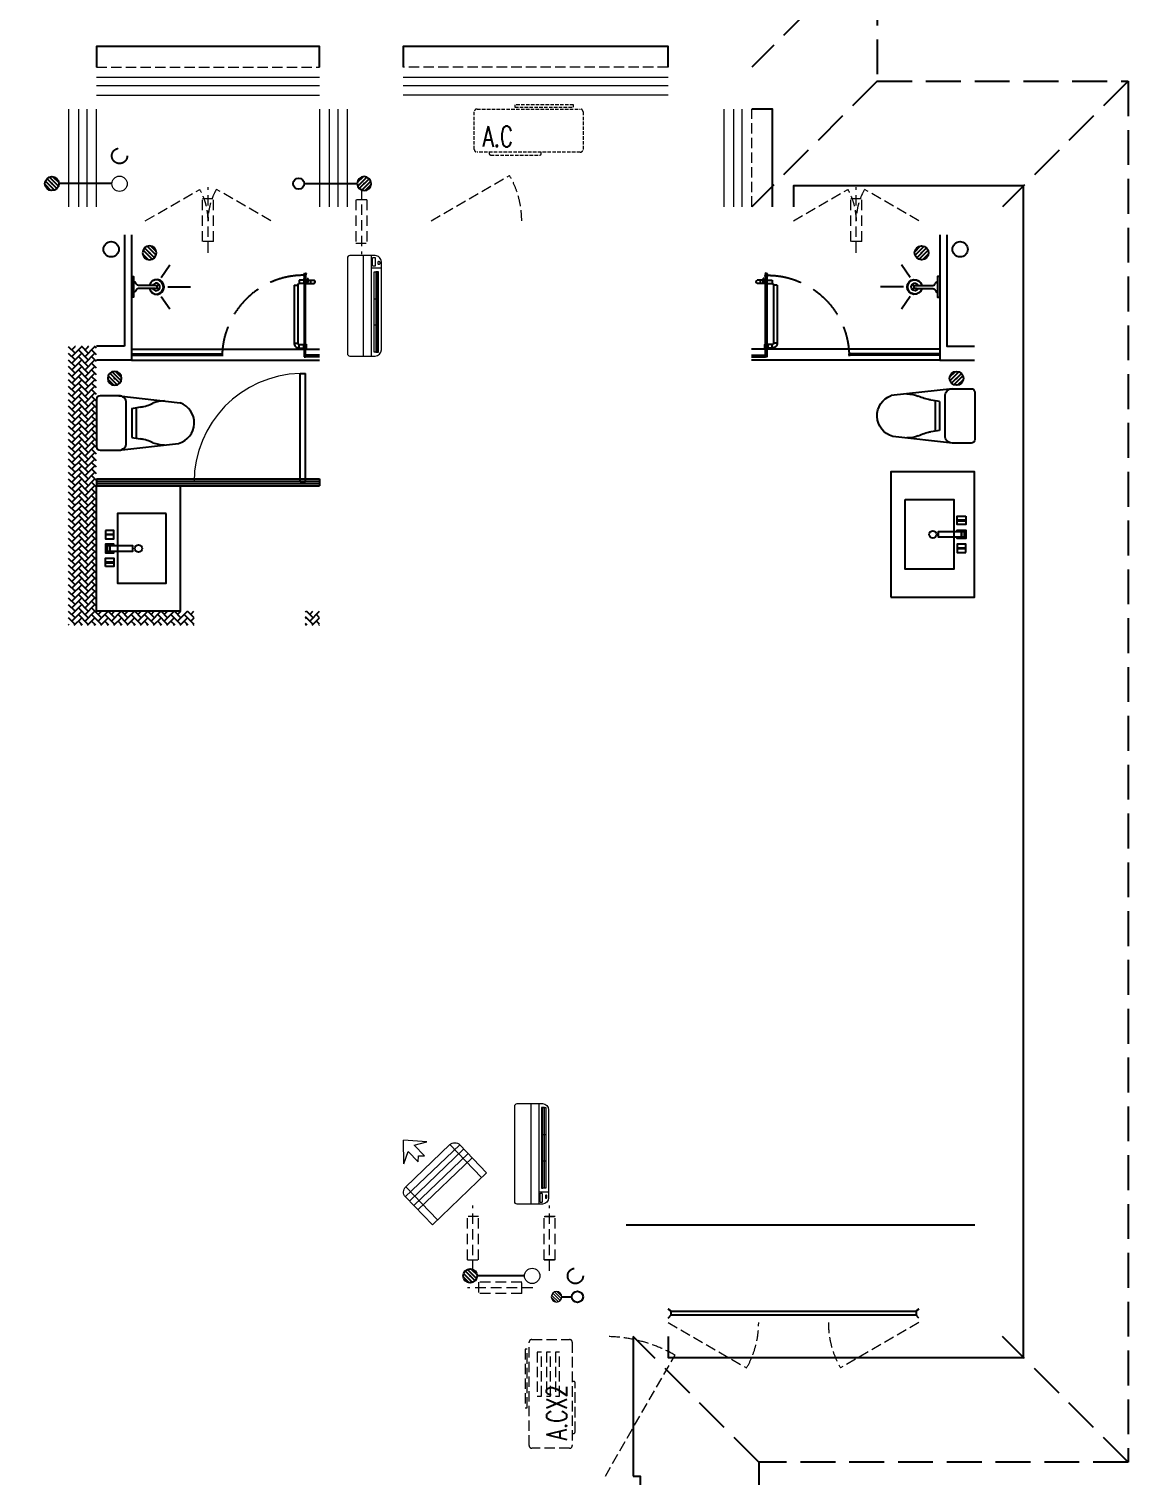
# Model space of a CAD drawing. Extents: x 3002737 to 4077523, y -995787 to -7267.
# Drawn here: x 3474769 to 3482654, y -929243 to -918868 of the extents above; entities that cross this region are included whole.
import ezdxf

# ---------------------------------------------------------------- set-up
doc = ezdxf.new("R2010")
doc.units = 0
doc.header["$LTSCALE"] = 1000
doc.header["$MEASUREMENT"] = 0
doc.linetypes.add('DASH', pattern=[0.35, 0.25, -0.1])
doc.linetypes.add('HIDDEN', pattern=[0.375, 0.25, -0.125])
doc.layers.get('0').update_dxf_attribs({"linetype": 'CONTINUOUS'})
for name, color, linetype in [('!!电气', 1, 'CONTINUOUS'), ('3-栏杆1', 252, 'CONTINUOUS'), ('3.5方案汇报，与郭总、侯月琴确定户型_t8$0$2020.03.04 -1安徽标准化洋房户型(UA）_t8_t8$0$看线', 154, 'CONTINUOUS'), ('CURTWALL', 4, 'CONTINUOUS'), ('IP-bath&kitchen-JOHNSON', 4, 'CONTINUOUS'), ('LVTRY', 252, 'CONTINUOUS'), ('P-bath&kitchen-JOHNSON', 4, 'CONTINUOUS'), ('VPIPE-中水', 122, 'CONTINUOUS'), ('VPIPE-凝结', 150, 'CONTINUOUS'), ('VPIPE-雨水', 4, 'DASH'), ('保温', 6, 'CONTINUOUS'), ('卫生间', 6, 'CONTINUOUS'), ('看线', 185, 'CONTINUOUS')]:
    doc.layers.add(name, color=color, linetype=linetype)
for name, color, linetype, lineweight in [('EQUIP_地漏', 7, 'CONTINUOUS', 18), ('VPIPE-废水', 31, 'TG_F', 18), ('WINDOW', 146, 'CONTINUOUS', 20), ('平面-栏杆', 56, 'CONTINUOUS', 15), ('平面-看线', 252, 'CONTINUOUS', 15), ('平面-空调室内机', 176, 'CONTINUOUS', 9), ('平面-空调预留孔', 252, 'CONTINUOUS', 15)]:
    doc.layers.add(name, color=color, linetype=linetype, lineweight=lineweight)
doc.styles.add('_TCH_DIM', font='SIMPLEX', dxfattribs={"bigfont": 'GBCBIG'})
doc.styles.add('TG_LINETYPE', font='SIMPLEX', dxfattribs={"width": 0.8, "height": 3, "bigfont": 'HZTXT'})
doc.linetypes.add('TG_F', pattern='A,2,-0.3,["F",TG_LINETYPE,S=0.1,R=0,X=-0.23,Y=-0.15],0', length=2.3)
pattern_1 = [(45, (0, 0), (0, 47.4157523), [100.584, -33.528]), (135, (23.708, 23.708), (3e-15, 47.4157523), [100.584, -33.528])]

# ---------------------------------------------------------------- blocks, each defined once
blk = doc.blocks.new('A$C148B7D8E')
at = {"layer": '卫生间', "color": 252, "linetype": 'DASH'}
for p, q in [((900, 10000), (1800, 9100)), ((-900, 9000), (0, 8100)), ((900, 9000), (1800, 8100)), ((-900, -900), (0, 0)), ((1750, -900), (2650, 0))]:
    blk.add_line(p, q, dxfattribs=at)
blk.add_lwpolyline([(16100, 14000), (16100, 15400), (7700, 15400), (7700, 10800), (7300, 10800), (7300, 10000), (900, 10000), (900, 9000), (-900, 9000), (-900, -900), (1750, -900), (1750, -2100), (23450, -2100), (23450, -900), (25100, -900)], dxfattribs=at)
blk = doc.blocks.new('rrrrrrrrrrrra')
at = {"color": 8}
for p, q in [((-112, 459), (-112, 324)), ((253, 484), (-87, 484)), ((278, 324), (278, 459)), ((-112, 324), (-64, -103)), ((278, 324), (228, -116)), ((-59, 271), (224, 271)), ((-21, 232), (-34, 154)), ((186, 232), (-21, 232)), ((186, 232), (199, 154)), ((191, 200), (-26, 200))]:
    blk.add_line(p, q, dxfattribs=at)
for centre, radius, start, end in [((-87, 459), 25, 90, 180), ((253, 459), 25, 0, 90), ((-59, 324), 53.3, 180, 270), ((224, 324), 53.3, 270, 0), ((-323, 210), 294, 333.5369, 351.4828), ((488, 210), 294, 188.5172, 206.4631), ((149, -3), 224, 158.5202, 180), ((16, -3), 224, 0, 21.4798), ((84, -64), 153, 195.0773, 340.1181)]:
    blk.add_arc(centre, radius, start, end, dxfattribs=at)
blk = doc.blocks.new('A$C1E0F638F')
for points in [[(500, 435), (500, 85), (0, 85), (0, 435)], [(270, 30), (230, 30), (230, 195), (270, 195)], [(120, 0), (180, 0), (180, 60), (120, 60)], [(147, 55), (153, 55), (153, 5), (147, 5)], [(230, 30), (270, 30), (270, 10), (230, 10)], [(380, 0), (320, 0), (320, 60), (380, 60)], [(353, 55), (347, 55), (347, 5), (353, 5)]]:
    blk.add_lwpolyline(points, close=True)
blk.add_lwpolyline([(270, 60), (280, 60), (280, 0), (220, 0), (220, 60), (230, 60)])
blk.add_circle((250, 236), 26)
blk = doc.blocks.new('$lvtry$00000171')
for p, q in [((-74, 11), (-11, 74)), ((-70, -27), (27, 70)), ((-53, -53), (53, 53)), ((-27, -70), (70, 27)), ((11, -74), (74, -11))]:
    blk.add_line(p, q)
blk.add_circle((0, 0), 75)
blk.add_point((0, 0))
blk = doc.blocks.new('A$C5DCB2F21')
at = {"layer": 'IP-bath&kitchen-JOHNSON', "color": 8}
for p, q in [((74, 0), (-74, 0)), ((-10, -174), (-10, -49)), ((11, -174), (11, -49)), ((-68, -213), (-158, -275)), ((0, -261), (0, -425)), ((68, -213), (158, -275))]:
    blk.add_line(p, q, dxfattribs=at)
blk.add_lwpolyline([(74, 0), (74, -16), (-74, -16), (-74, 0)], dxfattribs=at)
for points in [[(-26, -31, -0.364142), (-38, -16, -0.020495)], [(-10, -49, 0.214893), (-26, -31, 7.649644)], [(11, -49, -0.21439), (26, -31, -7.649644)], [(26, -31, 0.364142), (38, -16, 0.020495)]]:
    blk.add_lwpolyline(points, format="xyb", dxfattribs=at)
blk.add_arc((0, -174), 10.5, 180, 0, dxfattribs=at)
for centre, major_axis, ratio, start_param, end_param in [((0, -181), (53.6, 0), 0.987577, 1.76809, 7.656688), ((0, -179), (-51, 0), 0.990052, -1.36297, 4.504563), ((0, -178), (-26.8, 0), 0.994812, -1.167677, 4.309269), ((-12, -165), (0, 1.43), 0.85, -1.570796, 4.712389), ((-12, -189), (0, 1.43), 0.85, 4.712389, 10.995574), ((12, -165), (0, 1.43), 0.85, 4.712389, 10.995574), ((12, -189), (0, 1.43), 0.85, 4.712389, 10.995574)]:
    blk.add_ellipse(centre, major_axis=major_axis, ratio=ratio, start_param=start_param, end_param=end_param, dxfattribs=at)
blk = doc.blocks.new('GDGDRGDGRD')
blk.add_hatch(color=252).paths.add_polyline_path([(491782, 524769), (491781, 524772), (491773, 524768), (491774, 524766)])
at = {"color": 252}
for p, q in [((491771, 524768), (491783, 524773)), ((491772, 524768), (491772, 524768)), ((491772, 524768), (491774, 524765)), ((491774, 524765), (491783, 524769)), ((491778, 524771), (491778, 524732)), ((491782, 524772), (491783, 524773)), ((491782, 524772), (491783, 524769)), ((491783, 524761), (491772, 524761)), ((491783, 524760), (491772, 524760)), ((491772, 524752), (491774, 524751)), ((491774, 524751), (491772, 524751)), ((491773, 524760), (491773, 524740)), ((491783, 524752), (491781, 524752)), ((491781, 524752), (491783, 524752)), ((491783, 524760), (491783, 524739))]:
    blk.add_line(p, q, dxfattribs=at)
for centre, radius, start, end in [((491772, 524767), 1, 111.5266, 175.7652), ((491772, 524767), 0.5, 112.733, 178.0542), ((491783, 524772), 0.5, 340.7609, 112.533), ((491783, 524772), 1.17, 340.0401, 112.533), ((491804, 524765), 20.6, 160.0401, 190.8473), ((491807, 524764), 24, 160.7609, 187.0487), ((491784, 524755), 13.5, 155.1524, 208.9779), ((491791, 524767), 20.5, 177.9915, 196.9003), ((491791, 524767), 19.5, 177.4658, 196.2484), ((491786, 524755), 14.6, 161.8973, 193.7147), ((491781, 524753), 9.42, 188.0154, 204.2283), ((491772, 524749), 0.5, 208.9779, 24.2283), ((491772, 524754), 11.7, 335.4186, 349.5177), ((491783, 524749), 0.5, 155.4186, 330.1502), ((491772, 524755), 13.4, 330.1502, 25.0815), ((491771, 524755), 12.4, 343.9451, 21.3478)]:
    blk.add_arc(centre, radius, start, end, dxfattribs=at)
blk.add_open_spline([(491773, 524740), (491773, 524740), (491775, 524738), (491778, 524742), (491781, 524740), (491783, 524739)], degree=3, knots=[0, 0, 0, 0, 3.066329, 6.218313, 11.124135, 11.124135, 11.124135, 11.124135])
at = {"layer": 'IP-bath&kitchen-JOHNSON', "color": 252}
for p, q in [((490533, 524228), (491883, 524228)), ((490533, 524193), (491183, 524193)), ((490533, 524183), (491183, 524183)), ((490533, 524148), (491883, 524148)), ((491183, 524183), (491183, 524193)), ((491883, 524183), (491783, 524183)), ((491783, 524173), (491783, 524183)), ((491883, 524173), (491783, 524173))]:
    blk.add_line(p, q, dxfattribs=at)
for points in [[(490533, 525048), (490533, 524148), (490283, 524148)], [(490483, 525048), (490483, 524248), (490283, 524248)]]:
    blk.add_lwpolyline(points, dxfattribs=at)
at = {"layer": 'LVTRY', "color": 252}
blk.add_lwpolyline([(490883, 522448), (490283, 522448), (490283, 523348), (490883, 523348)], close=True, dxfattribs=at)
at = {"layer": 'P-bath&kitchen-JOHNSON', "color": 252}
for p, q in [((491699, 524687), (491699, 524271)), ((491699, 524687), (491725, 524687)), ((491725, 524687), (491725, 524271)), ((491735, 524723), (491735, 524697)), ((491767, 524723), (491735, 524723)), ((491767, 524697), (491735, 524697)), ((491772, 524735), (491779, 524735)), ((491772, 524706), (491772, 524735)), ((491772, 524706), (491779, 524706)), ((491775, 524735), (491778, 524733)), ((491775, 524716), (491775, 524735)), ((491775, 524725), (491775, 524706)), ((491775, 524706), (491778, 524708)), ((491778, 524718), (491778, 524733)), ((491778, 524718), (491778, 524708)), ((491779, 524735), (491781, 524734)), ((491779, 524733), (491779, 524735)), ((491779, 524708), (491779, 524706)), ((491779, 524706), (491781, 524707)), ((491781, 524733), (491781, 524734)), ((491781, 524708), (491781, 524707)), ((491789, 524723), (491843, 524723)), ((491789, 524697), (491843, 524697)), ((491794, 524735), (491797, 524735)), ((491794, 524735), (491794, 524706)), ((491794, 524706), (491797, 524706)), ((491797, 524735), (491799, 524733)), ((491797, 524735), (491797, 524718)), ((491797, 524706), (491797, 524723)), ((491797, 524706), (491799, 524708)), ((491799, 524708), (491799, 524733)), ((491820, 524697), (491820, 524723)), ((491699, 524271), (491725, 524271)), ((491735, 524235), (491735, 524261)), ((491735, 524261), (491767, 524261)), ((491769, 524263), (491767, 524261)), ((491767, 524261), (491767, 524235)), ((491769, 524263), (491769, 524233)), ((491772, 524263), (491769, 524263)), ((491772, 524263), (491772, 524233)), ((491784, 524263), (491786, 524263)), ((491784, 524233), (491784, 524263)), ((491786, 524233), (491786, 524263)), ((491786, 524263), (491788, 524261)), ((491788, 524235), (491788, 524261)), ((491735, 524235), (491767, 524235)), ((491769, 524233), (491767, 524235)), ((491772, 524233), (491769, 524233)), ((491784, 524233), (491786, 524233))]:
    blk.add_line(p, q, dxfattribs=at)
blk.add_lwpolyline([(491783, 524173), (491783, 524760), (491773, 524760), (491773, 524173)], close=True, dxfattribs=at)
at = {"layer": 'P-bath&kitchen-JOHNSON', "color": 252, "linetype": 'DASH'}
blk.add_arc((491769, 524171), 586, 89.7967, 179.3922, dxfattribs=at)
at = {"layer": 'P-bath&kitchen-JOHNSON', "color": 252}
blk.add_arc((491835, 524710), 15.3, 304.053, 55.9616, dxfattribs=at)
for centre, major_axis, start_param, end_param in [((491735, 524687), (0, 10.4), 0, 1.570796), ((491735, 524271), (0, 35.7), 1.570796, 3.141593), ((491735, 524271), (0, 10.4), 1.570796, 3.141593)]:
    blk.add_ellipse(centre, major_axis=major_axis, ratio=1, start_param=start_param, end_param=end_param, dxfattribs=at)
at = {"layer": 'IP-bath&kitchen-JOHNSON', "color": 252, "rotation": 90.008488524447}
blk.add_blockref('A$C5DCB2F21', (490533, 524673), dxfattribs=at)
at = {"layer": 'LVTRY', "color": 252, "xscale": -0.6666666667107826, "yscale": 0.6666666667107826}
for p in [(490663, 524918), (490413, 524018)]:
    blk.add_blockref('$lvtry$00000171', p, dxfattribs=at)
at = {"layer": 'LVTRY', "color": 252, "extrusion": (0, 0, -1), "xscale": -1, "zscale": -1, "rotation": 270}
blk.add_blockref('rrrrrrrrrrrra', (-490766, 523666), dxfattribs=at)
at = {"layer": 'LVTRY', "color": 252, "xscale": -1, "rotation": 270}
blk.add_blockref('A$C1E0F638F', (490347, 522649), dxfattribs=at)
blk = doc.blocks.new('GDFGDGRD')
at = {"layer": '保温', "linetype": 'ByBlock', "ltscale": 10}
h = blk.add_hatch(dxfattribs=at)
h.set_pattern_fill('AR-HBONE', color=251, scale=55)
h.set_pattern_definition(pattern_1)
h.paths.add_polyline_path([(427217, 370024), (427217, 372024), (427017, 372024), (427017, 370024)])
h = blk.add_hatch(dxfattribs=at)
h.set_pattern_fill('AR-HBONE', color=251, scale=55)
h.set_pattern_definition(pattern_1)
h.paths.add_polyline_path([(425517, 370024), (425517, 370124), (425417, 370124), (425417, 370024)])
h = blk.add_hatch(dxfattribs=at)
h.set_pattern_fill('AR-HBONE', color=251, scale=55)
h.set_pattern_definition(pattern_1)
h.paths.add_polyline_path([(427017, 370024), (427017, 370124), (426317, 370124), (426317, 370024)])
blk = doc.blocks.new('A$C001338C2')
at = {"color": 8}
for p, q in [((845, 304), (55, 304)), ((109, 215), (109, 304)), ((0, 249), (0, 22)), ((900, 22), (900, 249)), ((22, 0), (878, 0))]:
    blk.add_line(p, q, dxfattribs=at)
at = {"color": 8, "lineweight": 5}
for p, q in [((865, 279), (144, 279)), ((144, 279), (144, 266)), ((387, 279), (144, 279)), ((144, 279), (144, 253)), ((144, 266), (865, 266)), ((387, 240), (387, 279)), ((865, 279), (622, 279)), ((622, 279), (622, 240)), ((865, 253), (865, 279)), ((865, 266), (865, 240)), ((900, 215), (0, 215)), ((900, 143), (0, 143)), ((144, 240), (144, 253)), ((144, 253), (865, 253)), ((865, 240), (144, 240)), ((622, 240), (387, 240))]:
    blk.add_line(p, q, dxfattribs=at)
at = {"color": 8}
for points in [[(73, 275), (57, 275, -0.414214), (51, 281), (51, 283, -0.414214), (57, 289), (73, 289, -0.414214), (79, 283), (79, 281, -0.414214)], [(89, 226), (22, 226, -0.414214), (17, 232), (17, 243, -0.414214), (22, 249), (89, 249, -0.414214), (95, 243), (95, 232, -0.414214)]]:
    blk.add_lwpolyline(points, format="xyb", close=True, dxfattribs=at)
for centre, radius, start, end in [((55, 249), 55, 90, 180), ((845, 249), 55, 360, 90), ((22, 22), 22, 180, 270), ((878, 22), 22, 270, 360)]:
    blk.add_arc(centre, radius, start, end, dxfattribs=at)
blk = doc.blocks.new('dongkong')
at = {"layer": '平面-空调预留孔', "color": 8, "linetype": 'HIDDEN', "ltscale": 0.3}
for p, q in [((-603836, 210821), (-603836, 210511)), ((-603836, 210821), (-603756, 210821)), ((-603796, 210900), (-603796, 210431)), ((-603756, 210821), (-603756, 210511))]:
    blk.add_line(p, q, dxfattribs=at)
blk.add_lwpolyline([(-603756, 210511), (-603836, 210511)], dxfattribs=at)
blk = doc.blocks.new('$TwtSys$00000141')
at = {"color": 252}
for p, q in [((-47, 4), (-5, 46)), ((-47, 4), (-5, 46)), ((-44, -18), (18, 44)), ((-44, -18), (18, 44)), ((-33, -33), (33, 33)), ((-33, -33), (33, 33)), ((-16, -44), (44, 16)), ((-16, -44), (44, 16)), ((6, -46), (46, -6)), ((6, -46), (46, -6))]:
    blk.add_line(p, q, dxfattribs=at)
blk.add_circle((0, 0), 47, dxfattribs=at)
blk.add_circle((0, 0), 47, dxfattribs=at)
blk = doc.blocks.new('DSGDFGF')
blk.add_hatch(color=252).paths.add_polyline_path([(677792, 343576), (677791, 343579), (677783, 343575), (677784, 343572)])
at = {"color": 252}
for p, q in [((677781, 343575), (677793, 343580)), ((677782, 343575), (677782, 343575)), ((677782, 343575), (677784, 343572)), ((677793, 343568), (677782, 343568)), ((677793, 343567), (677782, 343567)), ((677782, 343567), (677782, 343547)), ((677782, 343559), (677784, 343558)), ((677784, 343558), (677782, 343558)), ((677784, 343572), (677793, 343576)), ((677787, 343578), (677787, 343539)), ((677791, 343579), (677793, 343580)), ((677791, 343579), (677793, 343576)), ((677793, 343559), (677791, 343558)), ((677791, 343558), (677793, 343558)), ((677792, 343567), (677792, 343545)), ((676415, 342776), (676373, 342818)), ((676441, 342779), (676376, 342844)), ((676458, 342790), (676387, 342861)), ((676469, 342807), (676404, 342872)), ((676472, 342832), (676429, 342875)), ((677752, 342860), (677792, 342860)), ((677752, 342080), (677752, 342860)), ((677792, 342080), (677792, 342860)), ((676452, 342700), (676317, 342700)), ((676452, 342700), (676892, 342650)), ((676292, 342675), (676292, 342335)), ((676505, 342363), (676505, 342647)), ((676544, 342608), (676622, 342622)), ((676544, 342608), (676544, 342402)), ((676576, 342614), (676576, 342396)), ((676544, 342402), (676622, 342388)), ((676317, 342310), (676452, 342310)), ((676452, 342310), (676879, 342359)), ((677792, 342080), (677752, 342080))]:
    blk.add_line(p, q, dxfattribs=at)
for points in [[(676792, 341855), (676442, 341855), (676442, 341356), (676792, 341356)], [(676357, 341735), (676357, 341675), (676417, 341675), (676417, 341735)], [(676412, 341708), (676412, 341702), (676362, 341702), (676362, 341708)], [(676387, 341585), (676387, 341625), (676367, 341625), (676367, 341585)], [(676387, 341625), (676387, 341585), (676552, 341585), (676552, 341625)], [(676357, 341475), (676357, 341535), (676417, 341535), (676417, 341475)], [(676412, 341502), (676412, 341508), (676362, 341508), (676362, 341502)]]:
    blk.add_lwpolyline(points, close=True, dxfattribs=at)
blk.add_lwpolyline([(676417, 341625), (676417, 341635), (676357, 341635), (676357, 341575), (676417, 341575), (676417, 341585)], dxfattribs=at)
blk.add_circle((676593, 341605), 26, dxfattribs=at)
for centre, radius, start, end in [((677781, 343574), 1, 111.5266, 175.7652), ((677801, 343574), 20.5, 177.9915, 196.9003), ((677793, 343562), 13.5, 155.1524, 208.9779), ((677782, 343574), 0.5, 112.733, 178.0542), ((677801, 343574), 19.5, 177.4658, 196.2484), ((677796, 343562), 14.6, 161.8973, 193.7147), ((677791, 343560), 9.42, 188.0154, 204.2283), ((677782, 343556), 0.5, 208.9779, 24.2283), ((677816, 343571), 24, 160.7609, 187.0487), ((677781, 343561), 11.7, 335.4186, 349.5177), ((677792, 343555), 0.5, 155.4186, 330.1502), ((677793, 343579), 0.5, 340.7609, 112.533), ((677793, 343579), 1.17, 340.0401, 112.533), ((677814, 343571), 20.6, 160.0401, 190.8473), ((677781, 343562), 13.4, 330.1502, 25.0815), ((677781, 343562), 12.4, 343.9451, 21.3478), ((676317, 342675), 25, 90, 180), ((676452, 342647), 53.3, 0, 90), ((676566, 342910), 294, 278.5172, 296.4631), ((676779, 342439), 224, 90, 111.4798), ((676840, 342506), 153, 285.0773, 70.1181), ((676566, 342100), 294, 63.5369, 81.4828), ((676317, 342335), 25, 180, 270), ((676452, 342363), 53.3, 270, 0), ((676779, 342572), 224, 248.5202, 270)]:
    blk.add_arc(centre, radius, start, end, dxfattribs=at)
at = {"color": 252, "lineweight": 13}
blk.add_arc((677772, 342080), 780, 91.4693, 180, dxfattribs=at)
at = {"color": 252, "extrusion": (0, 0, -1)}
blk.add_ellipse((676422, 342825), major_axis=(-35.4, 35.4), ratio=1, start_param=5.497787, end_param=11.780972, dxfattribs=at)
at = {"color": 252}
blk.add_open_spline([(677782, 343547), (677783, 343546), (677785, 343545), (677788, 343549), (677791, 343547), (677792, 343545)], degree=3, knots=[0, 0, 0, 0, 3.066329, 6.218313, 11.124135, 11.124135, 11.124135, 11.124135], dxfattribs=at)
blk.add_point((676422, 342825), dxfattribs=at)
at = {"layer": 'CURTWALL', "color": 252}
for p, q in [((676292, 342105), (677892, 342105)), ((676292, 342105), (676292, 342055)), ((676292, 342089), (677892, 342089)), ((676292, 342072), (677892, 342072)), ((677892, 342105), (677892, 342055)), ((676292, 342055), (677892, 342055))]:
    blk.add_line(p, q, dxfattribs=at)
at = {"layer": 'IP-bath&kitchen-JOHNSON', "color": 252}
for p, q in [((676492, 343855), (676492, 343055)), ((676542, 343855), (676542, 342955)), ((676755, 343549), (676817, 343638)), ((676542, 343554), (676542, 343407)), ((676716, 343491), (676592, 343491)), ((676716, 343470), (676592, 343470)), ((676804, 343480), (676967, 343480)), ((676756, 343412), (676817, 343323)), ((676492, 343055), (676292, 343055)), ((676542, 343035), (677892, 343035)), ((676542, 343000), (677192, 343000)), ((677192, 342990), (677192, 343000)), ((676542, 342955), (676292, 342955)), ((676542, 342990), (677192, 342990)), ((676542, 342955), (677892, 342955)), ((677892, 342990), (677792, 342990)), ((677792, 342980), (677792, 342990)), ((677892, 342980), (677792, 342980))]:
    blk.add_line(p, q, dxfattribs=at)
blk.add_lwpolyline([(676542, 343554), (676558, 343554), (676558, 343407), (676542, 343407)], dxfattribs=at)
for points in [[(676573, 343507, 0.364142), (676558, 343518, 0.020495)], [(676573, 343454, -0.364142), (676558, 343443, -0.020495)], [(676592, 343491, -0.21439), (676573, 343507, -7.649644)], [(676592, 343470, 0.214893), (676573, 343454, 7.649644)]]:
    blk.add_lwpolyline(points, format="xyb", dxfattribs=at)
blk.add_arc((676716, 343480), 10.5, 270.0085, 90.0085, dxfattribs=at)
for centre, major_axis, ratio, start_param, end_param in [((676724, 343480), (0, 53.6), 0.987577, 1.76809, 7.656688), ((676721, 343480), (0, -51), 0.990052, -1.36297, 4.504563), ((676720, 343480), (0, -26.8), 0.994812, -1.167677, 4.309269), ((676707, 343493), (-1.43, 0), 0.85, 4.712389, 10.995574), ((676707, 343468), (-1.43, 0), 0.85, -1.570796, 4.712389), ((676732, 343493), (-1.43, 0), 0.85, 4.712389, 10.995574), ((676732, 343468), (-1.43, 0), 0.85, 4.712389, 10.995574)]:
    blk.add_ellipse(centre, major_axis=major_axis, ratio=ratio, start_param=start_param, end_param=end_param, dxfattribs=at)
at = {"layer": 'LVTRY', "color": 252}
for p, q in [((676292, 341155), (676292, 342055)), ((676292, 342055), (676892, 342055)), ((676892, 342055), (676892, 341155)), ((676892, 341155), (676292, 341155))]:
    blk.add_line(p, q, dxfattribs=at)
at = {"layer": 'P-bath&kitchen-JOHNSON', "color": 252}
for p, q in [((677745, 343529), (677745, 343504)), ((677777, 343529), (677745, 343529)), ((677792, 343567), (677782, 343567)), ((677782, 343567), (677782, 342980)), ((677782, 343542), (677789, 343542)), ((677782, 343512), (677782, 343542)), ((677785, 343542), (677787, 343540)), ((677785, 343523), (677785, 343542)), ((677785, 343531), (677785, 343512)), ((677787, 343525), (677787, 343540)), ((677787, 343525), (677787, 343515)), ((677789, 343542), (677790, 343541)), ((677789, 343540), (677789, 343542)), ((677790, 343540), (677790, 343541)), ((677792, 342980), (677792, 343567)), ((677799, 343529), (677853, 343529)), ((677804, 343542), (677807, 343542)), ((677804, 343542), (677804, 343512)), ((677807, 343542), (677809, 343540)), ((677807, 343542), (677807, 343525)), ((677807, 343512), (677807, 343530)), ((677809, 343515), (677809, 343540)), ((677830, 343504), (677830, 343529)), ((677709, 343494), (677709, 343078)), ((677709, 343494), (677735, 343494)), ((677735, 343494), (677735, 343078)), ((677777, 343504), (677745, 343504)), ((677782, 343512), (677789, 343512)), ((677785, 343512), (677787, 343515)), ((677789, 343515), (677789, 343512)), ((677789, 343512), (677790, 343514)), ((677790, 343515), (677790, 343514)), ((677799, 343504), (677853, 343504)), ((677804, 343512), (677807, 343512)), ((677807, 343512), (677809, 343515)), ((677709, 343078), (677735, 343078)), ((677745, 343042), (677745, 343068)), ((677745, 343068), (677777, 343068)), ((677745, 343042), (677777, 343042)), ((677779, 343070), (677777, 343068)), ((677777, 343068), (677777, 343042)), ((677779, 343040), (677777, 343042)), ((677779, 343070), (677779, 343040)), ((677782, 343070), (677779, 343070)), ((677782, 343040), (677779, 343040)), ((677782, 343070), (677782, 343040)), ((677793, 343070), (677796, 343070)), ((677793, 343040), (677793, 343070)), ((677793, 343040), (677796, 343040)), ((677796, 343040), (677796, 343070)), ((677796, 343070), (677798, 343068)), ((677798, 343042), (677798, 343068)), ((677782, 342980), (677792, 342980))]:
    blk.add_line(p, q, dxfattribs=at)
at = {"layer": 'P-bath&kitchen-JOHNSON', "color": 252, "linetype": 'DASH'}
blk.add_arc((677779, 342978), 586, 89.7967, 179.3922, dxfattribs=at)
at = {"layer": 'P-bath&kitchen-JOHNSON', "color": 252}
blk.add_arc((677845, 343517), 15.3, 304.053, 55.9616, dxfattribs=at)
for centre, major_axis, start_param, end_param in [((677745, 343494), (0, 10.4), 0, 1.570796), ((677745, 343078), (0, 35.7), 1.570796, 3.141593), ((677745, 343078), (0, 10.4), 1.570796, 3.141593)]:
    blk.add_ellipse(centre, major_axis=major_axis, ratio=1, start_param=start_param, end_param=end_param, dxfattribs=at)
at = {"layer": 'LVTRY', "color": 252, "xscale": -0.6666666667107826, "yscale": 0.6666666667107826}
blk.add_blockref('$lvtry$00000171', (676672, 343725), dxfattribs=at)
blk = doc.blocks.new('fergve')
at = {"layer": '平面-空调预留孔', "color": 8, "linetype": 'DASH', "ltscale": 0.3}
for p, q in [((119063, 54988), (119063, 54978)), ((119436, 54978), (119436, 54988)), ((119073, 54968), (119426, 54968))]:
    blk.add_line(p, q, dxfattribs=at)
for points in [[(119667, 55327), (119247, 55327), (119247, 55312), (119667, 55312)], [(119645, 55239), (119330, 55239), (119330, 55210), (119645, 55210)], [(119645, 55173), (119330, 55173), (119330, 55144), (119645, 55144)], [(119645, 55108), (119330, 55108), (119330, 55079), (119645, 55079)]]:
    blk.add_lwpolyline(points, close=True, dxfattribs=at)
blk.add_lwpolyline([(119716, 54988), (118976, 54988, -0.414214), (118956, 55008), (118956, 55278, -0.414214), (118976, 55298), (119716, 55298, -0.414214), (119736, 55278), (119736, 55008, -0.414214)], format="xyb", close=True, dxfattribs=at)
for centre, start, end in [((119073, 54978), 180, 270), ((119426, 54978), 270, 0)]:
    blk.add_arc(centre, 10, start, end, dxfattribs=at)
at = {"layer": '平面-空调预留孔', "color": 8, "linetype": 'DASH', "ltscale": 0.3, "style": '_TCH_DIM', "width": 0.705882}
blk.add_text('A.CX2', height=146.9, dxfattribs=at).set_placement((119015, 55027))
blk = doc.blocks.new('dasdasf1sa2f31as32f')
at = {"color": 8}
for p, q in [((-116, 586), (43, 640)), ((83, 477), (43, 640)), ((-270, 524), (-428, 237)), ((-270, 524), (114, 314)), ((-23, 586), (-116, 586)), ((-23, 586), (-73, 493)), ((32, 555), (-18, 463)), ((83, 477), (32, 555)), ((-473, 260), (-339, 504)), ((93, 169), (-381, 428)), ((115, 208), (-359, 468)), ((135, 245), (-339, 505)), ((-31, 504), (-73, 493)), ((-18, 463), (-31, 504)), ((72, 132), (-401, 392)), ((114, 314), (-44, 26)), ((0, 0), (-473, 260)), ((134, 244), (0, 0))]:
    blk.add_line(p, q, dxfattribs=at)
for centre, start, end in [((-294, 479), 61.2593, 151.2593), ((89, 269), 331.2593, 61.2593)]:
    blk.add_arc(centre, 51.3, start, end, dxfattribs=at)
blk = doc.blocks.new('GDGDRGDGDRGDR')
at = {"layer": '平面-空调室内机', "ltscale": 0.3, "xscale": -1}
for p, rotation in [((1070713, 653503), 180), ((256446, 1046278), 270)]:
    blk.add_blockref('dongkong', p, dxfattribs=dict(at, rotation=rotation))
at = {"layer": '平面-空调预留孔', "xscale": -1, "rotation": 15.00000000331026}
blk.add_blockref('dasdasf1sa2f31as32f', (466626, 442932), dxfattribs=at)
at = {"layer": '平面-空调预留孔', "rotation": 90}
blk.add_blockref('fergve', (522618, 322375), dxfattribs=at)
blk = doc.blocks.new('rtyryrtyeeretee')
at = {"layer": '平面-空调预留孔', "color": 252, "linetype": 'DASH', "ltscale": 0.1}
for p, q in [((669749, 343882), (669749, 343872)), ((669759, 343862), (670112, 343862)), ((670122, 343872), (670122, 343882))]:
    blk.add_line(p, q, dxfattribs=at)
blk.add_lwpolyline([(670402, 343882), (669662, 343882, -0.414214), (669642, 343902), (669642, 344172, -0.414214), (669662, 344192), (670402, 344192, -0.414214), (670422, 344172), (670422, 343902, -0.414214)], format="xyb", close=True, dxfattribs=at)
blk.add_lwpolyline([(670353, 344221), (669933, 344221), (669933, 344206), (670353, 344206)], close=True, dxfattribs=at)
for centre, start, end in [((669759, 343872), 180, 270), ((670112, 343872), 270, 0)]:
    blk.add_arc(centre, 10, start, end, dxfattribs=at)
at = {"layer": '平面-空调预留孔', "color": 252, "linetype": 'DASH', "ltscale": 0.1, "style": '_TCH_DIM', "width": 0.705882}
blk.add_text('A.C', height=146.9, dxfattribs=at).set_placement((669701, 343922))
blk = doc.blocks.new('A$C5F341E43')
at = {"layer": '3-栏杆1', "color": 252}
for p, q in [((47720, 1282), (47700, 1300)), ((47700, 1300), (47720, 1282)), ((47720, 1253), (47700, 1233)), ((47700, 1233), (47720, 1253)), ((47720, 1282), (49480, 1282)), ((47720, 1282), (47720, 1253)), ((49480, 1253), (47720, 1253)), ((49480, 1282), (49500, 1300)), ((49500, 1300), (49480, 1282)), ((49480, 1282), (49480, 1253)), ((49500, 1233), (49480, 1253))]:
    blk.add_line(p, q, dxfattribs=at)
at = {"layer": '3.5方案汇报，与郭总、侯月琴确定户型_t8$0$2020.03.04 -1安徽标准化洋房户型(UA）_t8_t8$0$看线', "color": 252, "ltscale": 10}
blk.add_line((47400, 1900), (49900, 1900), dxfattribs=at)
at = {"layer": 'VPIPE-中水', "color": 252, "linetype": 'Continuous'}
for centre in [(43705, 8895), (49795, 8895)]:
    blk.add_circle(centre, 55, dxfattribs=at)
at = {"layer": 'VPIPE-凝结', "color": 252, "ltscale": 0.1}
for p, q in [((43710, 9366), (43330, 9366)), ((45090, 9366), (45470, 9366)), ((46670, 1535), (46330, 1535))]:
    blk.add_line(p, q, dxfattribs=at)
blk.add_lwpolyline([(46938, 1385), (47010, 1385)], dxfattribs=at)
at = {"layer": 'VPIPE-凝结', "color": 252}
for centre in [(45050, 9366), (47050, 1385)]:
    blk.add_circle(centre, 40, dxfattribs=at)
at = {"layer": 'VPIPE-废水', "color": 252}
for centre in [(43765, 9365), (46725, 1535)]:
    blk.add_circle(centre, 55, dxfattribs=at)
at = {"layer": 'VPIPE-雨水', "color": 252}
for centre in [(43765, 9565), (47035, 1535)]:
    blk.add_circle(centre, 55, dxfattribs=at)
at = {"layer": 'WINDOW', "color": 252, "linetype": 'DASH', "ltscale": 0.3}
for points in [[(46000, 9100), (46563, 9425, -0.131485), (46650, 9100)], [(43950, 9100), (44340, 9325, -0.131605), (44400, 9100)], [(44850, 9100), (44460, 9325, 0.131605), (44400, 9100)], [(48600, 9100), (48990, 9325, -0.131605), (49050, 9100)], [(49500, 9100), (49110, 9325, 0.131605), (49050, 9100)], [(47700, 1200), (48263, 875, 0.131485), (48350, 1200)], [(49500, 1200), (48937, 875, -0.131485), (48850, 1200)], [(47250, 100), (47750, 966, 0.131652), (47250, 1100)]]:
    blk.add_lwpolyline(points, format="xyb", dxfattribs=at)
at = {"layer": '平面-栏杆', "color": 252}
for points in [[(43600, 10130), (45200, 10130)], [(43600, 10070), (45200, 10070)], [(45800, 10130), (47700, 10130)], [(45800, 10070), (47700, 10070)], [(43470, 9900), (43470, 9200)], [(43530, 9900), (43530, 9200)], [(45270, 9900), (45270, 9200)], [(45330, 9900), (45330, 9200)], [(48170, 9900), (48170, 9200)], [(48230, 9900), (48230, 9200)]]:
    blk.add_lwpolyline(points, dxfattribs=at)
at = {"layer": '平面-看线', "color": 252}
for p, q in [((43600, 9200), (43600, 9900)), ((45400, 9200), (45400, 9900))]:
    blk.add_line(p, q, dxfattribs=at)
at = {"layer": '平面-看线', "color": 252, "linetype": 'DASH', "ltscale": 0.3}
blk.add_line((48300, 9200), (48300, 9900), dxfattribs=at)
for points in [[(43600, 10200), (45200, 10200)], [(47700, 10200), (45800, 10200)]]:
    blk.add_lwpolyline(points, dxfattribs=at)
at = {"layer": '平面-看线', "color": 252}
for points in [[(43600, 10000), (45200, 10000)], [(47700, 10000), (45800, 10000)], [(43400, 9900), (43400, 9200)], [(45200, 9900), (45200, 9200)], [(48100, 9900), (48100, 9200)]]:
    blk.add_lwpolyline(points, dxfattribs=at)
at = {"layer": '看线', "color": 252, "ltscale": 0.5}
for points in [[(45200, 10200), (45200, 10350), (43600, 10350), (43600, 10200)], [(47700, 10200), (47700, 10350), (45800, 10350), (45800, 10200)], [(48450, 9200), (48450, 9900), (48300, 9900)], [(47450, 1100), (47450, 100)]]:
    blk.add_lwpolyline(points, dxfattribs=at)
at = {"layer": '看线', "color": 252}
for points in [[(47700, 1100), (47700, 950), (50250, 950), (50250, 9350), (48600, 9350), (48600, 9200)], [(47450, 100), (47500, 100), (47500, -450), (46250, -450), (46250, -250)]]:
    blk.add_lwpolyline(points, dxfattribs=at)
at = {"color": 252, "xscale": -1}
for name, p in [('A$C148B7D8E', (50100, 1100)), ('GDFGDGRD', (470617, -363824)), ('GDGDRGDGRD', (540182, -516048))]:
    blk.add_blockref(name, p, dxfattribs=at)
at = {"color": 252}
for name, p in [('rtyryrtyeeretee', (-623332, -334291)), ('DSGDFGF', (-632692, -334855)), ('GDGDRGDGDRGDR', (-420617, -441032))]:
    blk.add_blockref(name, p, dxfattribs=at)
at = {"layer": 'EQUIP_地漏', "color": 252, "xscale": 0.8, "yscale": -0.8, "zscale": 0.8, "rotation": 180}
blk.add_blockref('$TwtSys$00000141', (46900, 1385), dxfattribs=at)
at = {"layer": 'LVTRY', "color": 252, "yscale": 0.6666666667107825}
for p, xscale, rotation in [((43280, 9366), 0.6666666667107825, 269.9999999939778), ((45520, 9366), -0.6666666667107825, 90.00000000602213), ((46280, 1535), 0.6666666667107825, 269.9999999939778)]:
    blk.add_blockref('$lvtry$00000171', p, dxfattribs=dict(at, xscale=xscale, rotation=rotation))
at = {"layer": '平面-空调室内机', "color": 252, "ltscale": 0.3, "rotation": 180}
for p in [(-559396, 219771), (-554746, 219771), (-556946, 212471)]:
    blk.add_blockref('dongkong', p, dxfattribs=at)
at = {"layer": '平面-空调室内机', "color": 252, "ltscale": 0.3, "xscale": -1}
blk.add_blockref('dongkong', (-558296, -201571), dxfattribs=at)
at = {"layer": '平面-空调室内机', "color": 252, "ltscale": 0.3, "xscale": -1, "rotation": 180}
blk.add_blockref('dongkong', (650646, 212471), dxfattribs=at)
at = {"layer": '平面-空调预留孔', "color": 252}
for p, xscale, yscale, zscale, rotation in [((45400, 8850), 0.8000000000465648, 0.8000000000465648, 0.8000000000465648, 270.0000002334302), ((46600, 2050), -0.800000000046565, 0.800000000046565, 0.800000000046565, 269.9999997665698)]:
    blk.add_blockref('A$C001338C2', p, dxfattribs=dict(at, xscale=xscale, yscale=yscale, zscale=zscale, rotation=rotation))

msp = doc.modelspace()

# ---------------------------------------------------------------- block references
at = {"layer": '!!电气'}
msp.add_blockref('A$C5F341E43', (3431654.3, -929343.2), dxfattribs=at)

doc.saveas('drawing.dxf')
